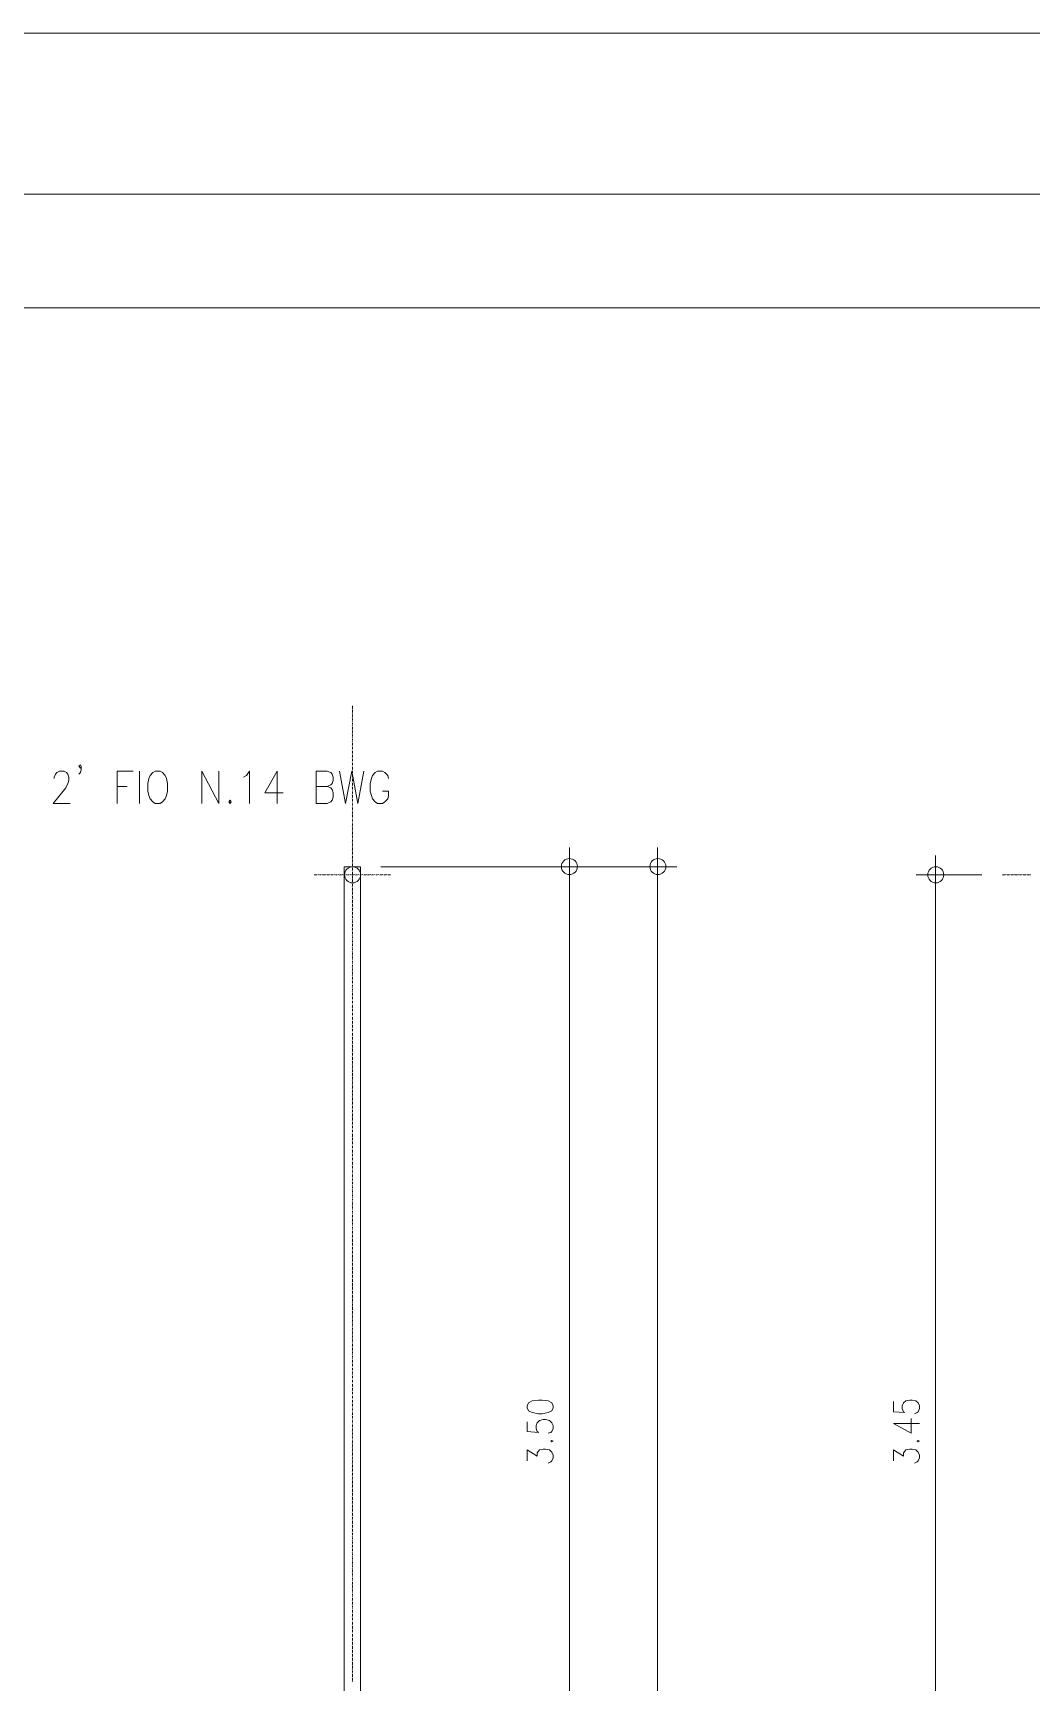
# Model space of a CAD drawing. Header units: millimetres. Extents: x 2928 to 3112, y 1220 to 1280.
# Drawn here: x 3063.22 to 3069.41, y 1270 to 1280.23 of the extents above; entities that cross this region are included whole.
import ezdxf
from ezdxf.xclip import XClip

# ---------------------------------------------------------------- set-up
doc = ezdxf.new("R2010")
doc.units = ezdxf.units.MM

# ---------------------------------------------------------------- blocks, each defined once
blk = doc.blocks.new('MF14B49E0')
at = {"color": 7, "linetype": 'Continuous', "lineweight": 9, "true_color": 0x000007}
blk.add_lwpolyline([(840.03, 593.45), (0, 593.45), (0, 0.23), (840.03, 0.23)], close=True, dxfattribs=at)

msp = doc.modelspace()

# ---------------------------------------------------------------- linework, layer by layer
at = {"color": 7, "linetype": 'Continuous', "lineweight": 9, "true_color": 0x000007}
msp.add_lwpolyline([(3111.04942, 1279.22812), (3030.52665, 1279.22812), (3030.52665, 1221.89096), (3111.04942, 1221.89096)], close=True, dxfattribs=at)
at = {"color": 7, "linetype": 'Continuous', "lineweight": 20, "true_color": 0x000007}
for points in [[(3050.32489, 1258.80136), (3049.20514, 1258.80136), (3049.20514, 1278.52352), (3074.72122, 1278.52352), (3074.72122, 1258.80136), (3060.82607, 1258.80136)], [(3063.52041, 1275.68032), (3063.51545, 1275.66874), (3063.50553, 1275.68032), (3063.51545, 1275.68859), (3063.52041, 1275.68032), (3063.52041, 1275.66047), (3063.51545, 1275.64227), (3063.50553, 1275.6307)], [(3063.35336, 1275.60423), (3063.35336, 1275.6125), (3063.36163, 1275.6307), (3063.36825, 1275.64227), (3063.38479, 1275.65054), (3063.41456, 1275.65054), (3063.42944, 1275.64227), (3063.43771, 1275.6307), (3063.44433, 1275.6125), (3063.44433, 1275.59265), (3063.43771, 1275.57446), (3063.42448, 1275.54634), (3063.34674, 1275.45041), (3063.4526, 1275.45041)], [(3063.7437, 1275.45041), (3063.7437, 1275.65054), (3063.84294, 1275.65054)], [(3063.88098, 1275.65054), (3063.88098, 1275.45041), (3063.88098, 1275.45041)], [(3064.26802, 1275.45041), (3064.26802, 1275.65054), (3064.37387, 1275.45041), (3064.37387, 1275.65054)], [(3064.52604, 1275.6125), (3064.54423, 1275.62243), (3064.56408, 1275.65054), (3064.56408, 1275.45041)], [(3064.73444, 1275.45041), (3064.73444, 1275.65054), (3064.65836, 1275.51657), (3064.77248, 1275.51657)], [(3065.04539, 1275.55461), (3065.06855, 1275.54634), (3065.07682, 1275.53642), (3065.08343, 1275.51657), (3065.08343, 1275.48845), (3065.07682, 1275.47026), (3065.06855, 1275.46034), (3065.04539, 1275.45041), (3064.97758, 1275.45041), (3064.97758, 1275.65054), (3065.04539, 1275.65054), (3065.06855, 1275.64227), (3065.07682, 1275.6307), (3065.08343, 1275.6125), (3065.08343, 1275.59265), (3065.07682, 1275.57446), (3065.06855, 1275.56619), (3065.04539, 1275.55461), (3064.97758, 1275.55461)], [(3065.12147, 1275.65054), (3065.15952, 1275.45041), (3065.19756, 1275.65054), (3065.2356, 1275.45041), (3065.27364, 1275.65054)], [(3065.42581, 1275.60423), (3065.42085, 1275.62243), (3065.40265, 1275.64227), (3065.38777, 1275.65054), (3065.35799, 1275.65054), (3065.34311, 1275.64227), (3065.32657, 1275.62243), (3065.31995, 1275.60423), (3065.31168, 1275.57446), (3065.31168, 1275.5265), (3065.31995, 1275.49838), (3065.32657, 1275.47853), (3065.34311, 1275.46034), (3065.35799, 1275.45041), (3065.38777, 1275.45041), (3065.40265, 1275.46034), (3065.42085, 1275.47853), (3065.42581, 1275.49838), (3065.42581, 1275.5265), (3065.38777, 1275.5265)], [(3063.7437, 1275.55461), (3063.8049, 1275.55461), (3063.8049, 1275.55461)], [(3066.54721, 1274.93602), (3066.54721, 1275.1775), (3066.54721, 1275.1775)], [(3067.09468, 1274.93602), (3067.09468, 1275.1775), (3067.09468, 1275.1775)], [(3066.42647, 1275.05676), (3066.6663, 1275.05676), (3066.6663, 1275.05676)], [(3066.97394, 1275.05676), (3067.21377, 1275.05676), (3067.21377, 1275.05676)], [(3068.81814, 1274.88806), (3068.81814, 1275.12788), (3068.81814, 1275.12788)], [(3068.6974, 1275.00714), (3068.93888, 1275.00714), (3068.93888, 1275.00714)], [(3068.55846, 1271.74052), (3068.55846, 1271.67766), (3068.62793, 1271.6727), (3068.61966, 1271.67766), (3068.61139, 1271.69751), (3068.61139, 1271.71405), (3068.61966, 1271.7339), (3068.63455, 1271.74548), (3068.6577, 1271.75044), (3068.67259, 1271.75044), (3068.69574, 1271.74548), (3068.71063, 1271.7339), (3068.7189, 1271.71405), (3068.7189, 1271.69751), (3068.71063, 1271.67766), (3068.70401, 1271.6727), (3068.68747, 1271.66609)], [(3066.28588, 1271.61647), (3066.28588, 1271.55527), (3066.35535, 1271.54865), (3066.34708, 1271.55527), (3066.34046, 1271.57512), (3066.34046, 1271.59331), (3066.34708, 1271.60985), (3066.36197, 1271.62308), (3066.38512, 1271.6297), (3066.40001, 1271.6297), (3066.42316, 1271.62308), (3066.43805, 1271.60985), (3066.44632, 1271.59331), (3066.44632, 1271.57512), (3066.43805, 1271.55527), (3066.43143, 1271.54865), (3066.41655, 1271.54535)], [(3068.7189, 1271.60489), (3068.55846, 1271.60489), (3068.66597, 1271.54535), (3068.66597, 1271.63631)], [(3066.28588, 1271.37333), (3066.28588, 1271.44114), (3066.34708, 1271.4031), (3066.34708, 1271.42295), (3066.35535, 1271.43453), (3066.36197, 1271.44114), (3066.38512, 1271.44611), (3066.40001, 1271.44611), (3066.42316, 1271.44114), (3066.43805, 1271.42791), (3066.44632, 1271.40972), (3066.44632, 1271.39318), (3066.43805, 1271.37333), (3066.43143, 1271.36671), (3066.41655, 1271.3601)], [(3068.55846, 1271.37333), (3068.55846, 1271.44114), (3068.61966, 1271.4031), (3068.61966, 1271.42295), (3068.62793, 1271.43453), (3068.63455, 1271.44114), (3068.6577, 1271.44611), (3068.67259, 1271.44611), (3068.69574, 1271.44114), (3068.71063, 1271.42791), (3068.7189, 1271.40972), (3068.7189, 1271.39318), (3068.71063, 1271.37333), (3068.70401, 1271.36671), (3068.68747, 1271.3601)]]:
    msp.add_lwpolyline(points, dxfattribs=at)
at = {"color": 252, "linetype": 'Continuous', "lineweight": 13, "true_color": 0x989898}
for points in [[(3065.20252, 1276.03262), (3065.20087, 1276.03592), (3065.20087, 1276.03592)], [(3065.20252, 1276.00781), (3065.20087, 1276.00946), (3065.20087, 1276.00946)], [(3065.20252, 1275.983), (3065.20087, 1275.98465), (3065.20087, 1275.98465)], [(3065.20252, 1276.03923), (3065.20252, 1276.05577), (3065.20252, 1276.05577)], [(3065.20252, 1276.01442), (3065.20252, 1276.02765), (3065.20252, 1276.02765)], [(3065.20252, 1275.98961), (3065.20252, 1276.00119), (3065.20252, 1276.00119)], [(3065.20252, 1275.96315), (3065.20252, 1275.97638), (3065.20252, 1275.97638)], [(3065.20252, 1275.95653), (3065.20087, 1275.95819), (3065.20087, 1275.95819)], [(3065.20252, 1275.93172), (3065.20087, 1275.93338), (3065.20087, 1275.93338)], [(3065.20252, 1275.90857), (3065.20087, 1275.91022), (3065.20087, 1275.91022)], [(3065.20252, 1275.88376), (3065.20087, 1275.88541), (3065.20087, 1275.88541)], [(3065.20252, 1275.93834), (3065.20252, 1275.94992), (3065.20252, 1275.94992)], [(3065.20252, 1275.91187), (3065.20252, 1275.92511), (3065.20252, 1275.92511)], [(3065.20252, 1275.88872), (3065.20252, 1275.90195), (3065.20252, 1275.90195)], [(3065.20252, 1275.86391), (3065.20252, 1275.87714), (3065.20252, 1275.87714)], [(3065.20252, 1275.85729), (3065.20087, 1275.85895), (3065.20087, 1275.85895)], [(3065.20252, 1275.83248), (3065.20087, 1275.83414), (3065.20087, 1275.83414)], [(3065.20252, 1275.80602), (3065.20087, 1275.80933), (3065.20087, 1275.80933)], [(3065.20252, 1275.78121), (3065.20087, 1275.78286), (3065.20087, 1275.78286)], [(3065.20252, 1275.8391), (3065.20252, 1275.85068), (3065.20252, 1275.85068)], [(3065.20252, 1275.81264), (3065.20252, 1275.82587), (3065.20252, 1275.82587)], [(3065.20252, 1275.78783), (3065.20252, 1275.80106), (3065.20252, 1275.80106)], [(3065.20252, 1275.76467), (3065.20252, 1275.77459), (3065.20252, 1275.77459)], [(3065.20252, 1275.75805), (3065.20087, 1275.75971), (3065.20087, 1275.75971)], [(3065.20252, 1275.73324), (3065.20087, 1275.7349), (3065.20087, 1275.7349)], [(3065.20252, 1275.70678), (3065.20087, 1275.70843), (3065.20087, 1275.70843)], [(3065.20252, 1275.68197), (3065.20087, 1275.68362), (3065.20087, 1275.68362)], [(3065.20252, 1275.73821), (3065.20252, 1275.75144), (3065.20252, 1275.75144)], [(3065.20252, 1275.7134), (3065.20252, 1275.72663), (3065.20252, 1275.72663)], [(3065.20252, 1275.68859), (3065.20252, 1275.70016), (3065.20252, 1275.70016)], [(3065.20252, 1275.66212), (3065.20252, 1275.67535), (3065.20252, 1275.67535)], [(3065.20252, 1275.65716), (3065.20087, 1275.65881), (3065.20087, 1275.65881)], [(3065.20252, 1275.63235), (3065.20087, 1275.63566), (3065.20087, 1275.63566)], [(3065.20252, 1275.60754), (3065.20087, 1275.60919), (3065.20087, 1275.60919)], [(3065.20252, 1275.58273), (3065.20087, 1275.58438), (3065.20087, 1275.58438)], [(3065.20252, 1275.63897), (3065.20252, 1275.65054), (3065.20252, 1275.65054)], [(3065.20252, 1275.61416), (3065.20252, 1275.62739), (3065.20252, 1275.62739)], [(3065.20252, 1275.58935), (3065.20252, 1275.60092), (3065.20252, 1275.60092)], [(3065.20252, 1275.56288), (3065.20252, 1275.57611), (3065.20252, 1275.57611)], [(3065.20252, 1275.55627), (3065.20087, 1275.55958), (3065.20087, 1275.55958)], [(3065.20252, 1275.53146), (3065.20087, 1275.53311), (3065.20087, 1275.53311)], [(3065.20252, 1275.5083), (3065.20087, 1275.50996), (3065.20087, 1275.50996)], [(3065.20252, 1275.48349), (3065.20087, 1275.48515), (3065.20087, 1275.48515)], [(3065.20252, 1275.53807), (3065.20252, 1275.55131), (3065.20252, 1275.55131)], [(3065.20252, 1275.51326), (3065.20252, 1275.52484), (3065.20252, 1275.52484)], [(3065.20252, 1275.48845), (3065.20252, 1275.50169), (3065.20252, 1275.50169)], [(3065.20252, 1275.46364), (3065.20252, 1275.47688), (3065.20252, 1275.47688)], [(3065.20252, 1275.45703), (3065.20087, 1275.45868), (3065.20087, 1275.45868)], [(3065.20252, 1275.43222), (3065.20087, 1275.43387), (3065.20087, 1275.43387)], [(3065.20252, 1275.40741), (3065.20087, 1275.40906), (3065.20087, 1275.40906)], [(3065.20252, 1275.38094), (3065.20087, 1275.3826), (3065.20087, 1275.3826)], [(3065.20252, 1275.35779), (3065.20087, 1275.35944), (3065.20087, 1275.35944)], [(3065.20252, 1275.43883), (3065.20252, 1275.45041), (3065.20252, 1275.45041)], [(3065.20252, 1275.41237), (3065.20252, 1275.4256), (3065.20252, 1275.4256)], [(3065.20252, 1275.38756), (3065.20252, 1275.40079), (3065.20252, 1275.40079)], [(3065.20252, 1275.3644), (3065.20252, 1275.37764), (3065.20252, 1275.37764)], [(3065.20252, 1275.33298), (3065.20087, 1275.33463), (3065.20087, 1275.33463)], [(3065.20252, 1275.30651), (3065.20087, 1275.30817), (3065.20087, 1275.30817)], [(3065.20252, 1275.2817), (3065.20087, 1275.28336), (3065.20087, 1275.28336)], [(3065.20252, 1275.2569), (3065.20087, 1275.25855), (3065.20087, 1275.25855)], [(3065.20252, 1275.33959), (3065.20252, 1275.35117), (3065.20252, 1275.35117)], [(3065.20252, 1275.31313), (3065.20252, 1275.32636), (3065.20252, 1275.32636)], [(3065.20252, 1275.28832), (3065.20252, 1275.30155), (3065.20252, 1275.30155)], [(3065.20252, 1275.26186), (3065.20252, 1275.27509), (3065.20252, 1275.27509)], [(3065.20252, 1275.23374), (3065.20087, 1275.23539), (3065.20087, 1275.23539)], [(3065.20252, 1275.20728), (3065.20087, 1275.20893), (3065.20087, 1275.20893)], [(3065.20252, 1275.18247), (3065.20087, 1275.18412), (3065.20087, 1275.18412)], [(3065.20252, 1275.156), (3065.20087, 1275.15931), (3065.20087, 1275.15931)], [(3065.20252, 1275.2387), (3065.20252, 1275.25028), (3065.20252, 1275.25028)], [(3065.20252, 1275.21389), (3065.20252, 1275.22712), (3065.20252, 1275.22712)], [(3065.20252, 1275.18908), (3065.20252, 1275.20066), (3065.20252, 1275.20066)], [(3065.20252, 1275.16262), (3065.20252, 1275.17585), (3065.20252, 1275.17585)], [(3065.20252, 1275.13119), (3065.20087, 1275.13285), (3065.20087, 1275.13285)], [(3065.20252, 1275.10804), (3065.20087, 1275.10969), (3065.20087, 1275.10969)], [(3065.20252, 1275.08323), (3065.20087, 1275.08488), (3065.20087, 1275.08488)], [(3065.20252, 1275.05676), (3065.20087, 1275.05842), (3065.20087, 1275.05842)], [(3065.20252, 1275.13781), (3065.20252, 1275.15104), (3065.20252, 1275.15104)], [(3065.20252, 1275.113), (3065.20252, 1275.12458), (3065.20252, 1275.12458)], [(3065.20252, 1275.08984), (3065.20252, 1275.10142), (3065.20252, 1275.10142)], [(3065.20252, 1275.06338), (3065.20252, 1275.07661), (3065.20252, 1275.07661)], [(3064.96435, 1275.00714), (3064.98419, 1275.00714), (3064.98419, 1275.00714)], [(3064.99081, 1275.00714), (3064.98915, 1275.0088), (3064.98915, 1275.0088)], [(3064.99742, 1275.00714), (3065.009, 1275.00714), (3065.009, 1275.00714)], [(3065.01562, 1275.00714), (3065.01396, 1275.0088), (3065.01396, 1275.0088)], [(3065.02058, 1275.00714), (3065.03216, 1275.00714), (3065.03216, 1275.00714)], [(3065.03877, 1275.00714), (3065.03712, 1275.0088), (3065.03712, 1275.0088)], [(3065.04539, 1275.00714), (3065.05862, 1275.00714), (3065.05862, 1275.00714)], [(3065.06524, 1275.00714), (3065.06193, 1275.0088), (3065.06193, 1275.0088)], [(3065.0702, 1275.00714), (3065.08343, 1275.00714), (3065.08343, 1275.00714)], [(3065.09005, 1275.00714), (3065.08839, 1275.0088), (3065.08839, 1275.0088)], [(3065.09666, 1275.00714), (3065.10824, 1275.00714), (3065.10824, 1275.00714)], [(3065.11486, 1275.00714), (3065.1132, 1275.0088), (3065.1132, 1275.0088)], [(3065.12147, 1275.00714), (3065.13471, 1275.00714), (3065.13471, 1275.00714)], [(3065.14132, 1275.00714), (3065.13801, 1275.0088), (3065.13801, 1275.0088)], [(3065.14628, 1275.00714), (3065.15786, 1275.00714), (3065.15786, 1275.00714)], [(3065.16448, 1275.00714), (3065.16282, 1275.0088), (3065.16282, 1275.0088)], [(3065.17109, 1275.00714), (3065.18267, 1275.00714), (3065.18267, 1275.00714)], [(3065.18929, 1275.00714), (3065.18763, 1275.0088), (3065.18763, 1275.0088)], [(3065.1959, 1275.00714), (3065.20914, 1275.00714), (3065.20914, 1275.00714)], [(3065.20252, 1275.03195), (3065.20087, 1275.03361), (3065.20087, 1275.03361)], [(3065.20252, 1275.00714), (3065.20087, 1275.0088), (3065.20087, 1275.0088)], [(3065.20252, 1274.98068), (3065.20087, 1274.98233), (3065.20087, 1274.98233)], [(3065.20252, 1274.95752), (3065.20087, 1274.95918), (3065.20087, 1274.95918)], [(3065.20252, 1275.03857), (3065.20252, 1275.05015), (3065.20252, 1275.05015)], [(3065.20252, 1275.0121), (3065.20252, 1275.02534), (3065.20252, 1275.02534)], [(3065.20252, 1274.9873), (3065.20252, 1275.00053), (3065.20252, 1275.00053)], [(3065.20252, 1274.96414), (3065.20252, 1274.97737), (3065.20252, 1274.97737)], [(3065.20252, 1274.93933), (3065.20252, 1274.95091), (3065.20252, 1274.95091)], [(3065.2141, 1275.00714), (3065.21244, 1275.0088), (3065.21244, 1275.0088)], [(3065.22071, 1275.00714), (3065.23395, 1275.00714), (3065.23395, 1275.00714)], [(3065.24056, 1275.00714), (3065.23891, 1275.0088), (3065.23891, 1275.0088)], [(3065.24718, 1275.00714), (3065.25875, 1275.00714), (3065.25875, 1275.00714)], [(3065.26537, 1275.00714), (3065.26372, 1275.0088), (3065.26372, 1275.0088)], [(3065.27199, 1275.00714), (3065.28522, 1275.00714), (3065.28522, 1275.00714)], [(3065.28853, 1275.00714), (3065.28687, 1275.0088), (3065.28687, 1275.0088)], [(3065.29514, 1275.00714), (3065.30837, 1275.00714), (3065.30837, 1275.00714)], [(3065.31499, 1275.00714), (3065.31168, 1275.0088), (3065.31168, 1275.0088)], [(3065.31995, 1275.00714), (3065.33318, 1275.00714), (3065.33318, 1275.00714)], [(3065.3398, 1275.00714), (3065.33815, 1275.0088), (3065.33815, 1275.0088)], [(3065.34642, 1275.00714), (3065.35799, 1275.00714), (3065.35799, 1275.00714)], [(3065.36461, 1275.00714), (3065.36296, 1275.0088), (3065.36296, 1275.0088)], [(3065.37123, 1275.00714), (3065.38446, 1275.00714), (3065.38446, 1275.00714)], [(3065.39107, 1275.00714), (3065.38942, 1275.0088), (3065.38942, 1275.0088)], [(3065.39604, 1275.00714), (3065.40927, 1275.00714), (3065.40927, 1275.00714)], [(3065.41588, 1275.00714), (3065.41423, 1275.0088), (3065.41423, 1275.0088)], [(3065.42085, 1275.00714), (3065.43904, 1275.00714), (3065.43904, 1275.00714)], [(3069.23329, 1275.00714), (3069.24983, 1275.00714), (3069.24983, 1275.00714)], [(3069.25644, 1275.00714), (3069.25479, 1275.0088), (3069.25479, 1275.0088)], [(3069.26306, 1275.00714), (3069.27464, 1275.00714), (3069.27464, 1275.00714)], [(3069.28125, 1275.00714), (3069.2796, 1275.0088), (3069.2796, 1275.0088)], [(3069.28787, 1275.00714), (3069.3011, 1275.00714), (3069.3011, 1275.00714)], [(3069.30772, 1275.00714), (3069.30606, 1275.0088), (3069.30606, 1275.0088)], [(3069.31268, 1275.00714), (3069.32591, 1275.00714), (3069.32591, 1275.00714)], [(3069.33253, 1275.00714), (3069.33087, 1275.0088), (3069.33087, 1275.0088)], [(3069.33914, 1275.00714), (3069.34907, 1275.00714), (3069.34907, 1275.00714)], [(3069.35568, 1275.00714), (3069.35403, 1275.0088), (3069.35403, 1275.0088)], [(3069.3623, 1275.00714), (3069.37553, 1275.00714), (3069.37553, 1275.00714)], [(3069.38049, 1275.00714), (3069.37884, 1275.0088), (3069.37884, 1275.0088)], [(3069.38711, 1275.00714), (3069.40034, 1275.00714), (3069.40034, 1275.00714)], [(3069.40696, 1275.00714), (3069.4053, 1275.0088), (3069.4053, 1275.0088)], [(3065.20252, 1274.93271), (3065.20087, 1274.93437), (3065.20087, 1274.93437)], [(3065.20252, 1274.90625), (3065.20087, 1274.90956), (3065.20087, 1274.90956)], [(3065.20252, 1274.88144), (3065.20087, 1274.88309), (3065.20087, 1274.88309)], [(3065.20252, 1274.85663), (3065.20087, 1274.85828), (3065.20087, 1274.85828)], [(3065.20252, 1274.91287), (3065.20252, 1274.9261), (3065.20252, 1274.9261)], [(3065.20252, 1274.88806), (3065.20252, 1274.90129), (3065.20252, 1274.90129)], [(3065.20252, 1274.86325), (3065.20252, 1274.87482), (3065.20252, 1274.87482)], [(3065.20252, 1274.83844), (3065.20252, 1274.85001), (3065.20252, 1274.85001)], [(3065.20252, 1274.83347), (3065.20087, 1274.83513), (3065.20087, 1274.83513)], [(3065.20252, 1274.80701), (3065.20087, 1274.80866), (3065.20087, 1274.80866)], [(3065.20252, 1274.7822), (3065.20087, 1274.78385), (3065.20087, 1274.78385)], [(3065.20252, 1274.75739), (3065.20087, 1274.75904), (3065.20087, 1274.75904)], [(3065.20252, 1274.81363), (3065.20252, 1274.82686), (3065.20252, 1274.82686)], [(3065.20252, 1274.78882), (3065.20252, 1274.80039), (3065.20252, 1274.80039)], [(3065.20252, 1274.76235), (3065.20252, 1274.77558), (3065.20252, 1274.77558)], [(3065.20252, 1274.73754), (3065.20252, 1274.75077), (3065.20252, 1274.75077)], [(3065.20252, 1274.73093), (3065.20087, 1274.73258), (3065.20087, 1274.73258)], [(3065.20252, 1274.70777), (3065.20087, 1274.70942), (3065.20087, 1274.70942)], [(3065.20252, 1274.68296), (3065.20087, 1274.68462), (3065.20087, 1274.68462)], [(3065.20252, 1274.6565), (3065.20087, 1274.65981), (3065.20087, 1274.65981)], [(3065.20252, 1274.71439), (3065.20252, 1274.72431), (3065.20252, 1274.72431)], [(3065.20252, 1274.68958), (3065.20252, 1274.70116), (3065.20252, 1274.70116)], [(3065.20252, 1274.66311), (3065.20252, 1274.67635), (3065.20252, 1274.67635)], [(3065.20252, 1274.6383), (3065.20252, 1274.65154), (3065.20252, 1274.65154)], [(3065.20252, 1274.63169), (3065.20087, 1274.63334), (3065.20087, 1274.63334)], [(3065.20252, 1274.60688), (3065.20087, 1274.60853), (3065.20087, 1274.60853)], [(3065.20252, 1274.58041), (3065.20087, 1274.58207), (3065.20087, 1274.58207)], [(3065.20252, 1274.55726), (3065.20087, 1274.55891), (3065.20087, 1274.55891)], [(3065.20252, 1274.61349), (3065.20252, 1274.62507), (3065.20252, 1274.62507)], [(3065.20252, 1274.58703), (3065.20252, 1274.60026), (3065.20252, 1274.60026)], [(3065.20252, 1274.56387), (3065.20252, 1274.57711), (3065.20252, 1274.57711)], [(3065.20252, 1274.53906), (3065.20252, 1274.55064), (3065.20252, 1274.55064)], [(3065.20252, 1274.53245), (3065.20087, 1274.5341), (3065.20087, 1274.5341)], [(3065.20252, 1274.50764), (3065.20087, 1274.50929), (3065.20087, 1274.50929)], [(3065.20252, 1274.48117), (3065.20087, 1274.48283), (3065.20087, 1274.48283)], [(3065.20252, 1274.45636), (3065.20087, 1274.45802), (3065.20087, 1274.45802)], [(3065.20252, 1274.5126), (3065.20252, 1274.52583), (3065.20252, 1274.52583)], [(3065.20252, 1274.48779), (3065.20252, 1274.50102), (3065.20252, 1274.50102)], [(3065.20252, 1274.46298), (3065.20252, 1274.47456), (3065.20252, 1274.47456)], [(3065.20252, 1274.43982), (3065.20252, 1274.44975), (3065.20252, 1274.44975)], [(3065.20252, 1274.43321), (3065.20087, 1274.43486), (3065.20087, 1274.43486)], [(3065.20252, 1274.40675), (3065.20087, 1274.4084), (3065.20087, 1274.4084)], [(3065.20252, 1274.38194), (3065.20087, 1274.38359), (3065.20087, 1274.38359)], [(3065.20252, 1274.35713), (3065.20087, 1274.35878), (3065.20087, 1274.35878)], [(3065.20252, 1274.41336), (3065.20252, 1274.42659), (3065.20252, 1274.42659)], [(3065.20252, 1274.38855), (3065.20252, 1274.40178), (3065.20252, 1274.40178)], [(3065.20252, 1274.36209), (3065.20252, 1274.37532), (3065.20252, 1274.37532)], [(3065.20252, 1274.33728), (3065.20252, 1274.35051), (3065.20252, 1274.35051)], [(3065.20252, 1274.33066), (3065.20087, 1274.33232), (3065.20087, 1274.33232)], [(3065.20252, 1274.30751), (3065.20087, 1274.30916), (3065.20087, 1274.30916)], [(3065.20252, 1274.2827), (3065.20087, 1274.28435), (3065.20087, 1274.28435)], [(3065.20252, 1274.25623), (3065.20087, 1274.25954), (3065.20087, 1274.25954)], [(3065.20252, 1274.31412), (3065.20252, 1274.32405), (3065.20252, 1274.32405)], [(3065.20252, 1274.28931), (3065.20252, 1274.30089), (3065.20252, 1274.30089)], [(3065.20252, 1274.26285), (3065.20252, 1274.27608), (3065.20252, 1274.27608)], [(3065.20252, 1274.23804), (3065.20252, 1274.25127), (3065.20252, 1274.25127)], [(3065.20252, 1274.23142), (3065.20087, 1274.23308), (3065.20087, 1274.23308)], [(3065.20252, 1274.20661), (3065.20087, 1274.20827), (3065.20087, 1274.20827)], [(3065.20252, 1274.18346), (3065.20087, 1274.18511), (3065.20087, 1274.18511)], [(3065.20252, 1274.15699), (3065.20087, 1274.15865), (3065.20087, 1274.15865)], [(3065.20252, 1274.13218), (3065.20087, 1274.13384), (3065.20087, 1274.13384)], [(3065.20252, 1274.21323), (3065.20252, 1274.22481), (3065.20252, 1274.22481)], [(3065.20252, 1274.18676), (3065.20252, 1274.2), (3065.20252, 1274.2)], [(3065.20252, 1274.16361), (3065.20252, 1274.17684), (3065.20252, 1274.17684)], [(3065.20252, 1274.1388), (3065.20252, 1274.15038), (3065.20252, 1274.15038)], [(3065.20252, 1274.10737), (3065.20087, 1274.10903), (3065.20087, 1274.10903)], [(3065.20252, 1274.08091), (3065.20087, 1274.08256), (3065.20087, 1274.08256)], [(3065.20252, 1274.0561), (3065.20087, 1274.05775), (3065.20087, 1274.05775)], [(3065.20252, 1274.03294), (3065.20087, 1274.0346), (3065.20087, 1274.0346)], [(3065.20252, 1274.11234), (3065.20252, 1274.12557), (3065.20252, 1274.12557)], [(3065.20252, 1274.08753), (3065.20252, 1274.10076), (3065.20252, 1274.10076)], [(3065.20252, 1274.06272), (3065.20252, 1274.07429), (3065.20252, 1274.07429)], [(3065.20252, 1274.03956), (3065.20252, 1274.05114), (3065.20252, 1274.05114)], [(3065.20252, 1274.00648), (3065.20087, 1274.00979), (3065.20087, 1274.00979)], [(3065.20252, 1273.98167), (3065.20087, 1273.98332), (3065.20087, 1273.98332)], [(3065.20252, 1273.95686), (3065.20087, 1273.95851), (3065.20087, 1273.95851)], [(3065.20252, 1273.9304), (3065.20087, 1273.93205), (3065.20087, 1273.93205)], [(3065.20252, 1274.0131), (3065.20252, 1274.02633), (3065.20252, 1274.02633)], [(3065.20252, 1273.98829), (3065.20252, 1274.00152), (3065.20252, 1274.00152)], [(3065.20252, 1273.96348), (3065.20252, 1273.97505), (3065.20252, 1273.97505)], [(3065.20252, 1273.93701), (3065.20252, 1273.95024), (3065.20252, 1273.95024)], [(3065.20252, 1273.90724), (3065.20087, 1273.90889), (3065.20087, 1273.90889)], [(3065.20252, 1273.88243), (3065.20087, 1273.88408), (3065.20087, 1273.88408)], [(3065.20252, 1273.85762), (3065.20087, 1273.85927), (3065.20087, 1273.85927)], [(3065.20252, 1273.83116), (3065.20087, 1273.83281), (3065.20087, 1273.83281)], [(3065.20252, 1273.91386), (3065.20252, 1273.92543), (3065.20252, 1273.92543)], [(3065.20252, 1273.88905), (3065.20252, 1273.90062), (3065.20252, 1273.90062)], [(3065.20252, 1273.86258), (3065.20252, 1273.87581), (3065.20252, 1273.87581)], [(3065.20252, 1273.83777), (3065.20252, 1273.85101), (3065.20252, 1273.85101)], [(3065.20252, 1273.80635), (3065.20087, 1273.808), (3065.20087, 1273.808)], [(3065.20252, 1273.78319), (3065.20087, 1273.78485), (3065.20087, 1273.78485)], [(3065.20252, 1273.75673), (3065.20087, 1273.76004), (3065.20087, 1273.76004)], [(3065.20252, 1273.73192), (3065.20087, 1273.73357), (3065.20087, 1273.73357)], [(3065.20252, 1273.81296), (3065.20252, 1273.82454), (3065.20252, 1273.82454)], [(3065.20252, 1273.7865), (3065.20252, 1273.79973), (3065.20252, 1273.79973)], [(3065.20252, 1273.76334), (3065.20252, 1273.77658), (3065.20252, 1273.77658)], [(3065.20252, 1273.73853), (3065.20252, 1273.75177), (3065.20252, 1273.75177)], [(3065.20252, 1273.71372), (3065.20252, 1273.7253), (3065.20252, 1273.7253)], [(3065.20252, 1273.70711), (3065.20087, 1273.70876), (3065.20087, 1273.70876)], [(3065.20252, 1273.68064), (3065.20087, 1273.6823), (3065.20087, 1273.6823)], [(3065.20252, 1273.65583), (3065.20087, 1273.65749), (3065.20087, 1273.65749)], [(3065.20252, 1273.63268), (3065.20087, 1273.63433), (3065.20087, 1273.63433)], [(3065.20252, 1273.68726), (3065.20252, 1273.70049), (3065.20252, 1273.70049)], [(3065.20252, 1273.66245), (3065.20252, 1273.67403), (3065.20252, 1273.67403)], [(3065.20252, 1273.63929), (3065.20252, 1273.65087), (3065.20252, 1273.65087)], [(3065.20252, 1273.61283), (3065.20252, 1273.62606), (3065.20252, 1273.62606)], [(3065.20252, 1273.60787), (3065.20087, 1273.60952), (3065.20087, 1273.60952)], [(3065.20252, 1273.5814), (3065.20087, 1273.58306), (3065.20087, 1273.58306)], [(3065.20252, 1273.5566), (3065.20087, 1273.55825), (3065.20087, 1273.55825)], [(3065.20252, 1273.53013), (3065.20087, 1273.53344), (3065.20087, 1273.53344)], [(3065.20252, 1273.58802), (3065.20252, 1273.60125), (3065.20252, 1273.60125)], [(3065.20252, 1273.56321), (3065.20252, 1273.57479), (3065.20252, 1273.57479)], [(3065.20252, 1273.53675), (3065.20252, 1273.54998), (3065.20252, 1273.54998)], [(3065.20252, 1273.51359), (3065.20252, 1273.52517), (3065.20252, 1273.52517)], [(3065.20252, 1273.50698), (3065.20087, 1273.50863), (3065.20087, 1273.50863)], [(3065.20252, 1273.48217), (3065.20087, 1273.48382), (3065.20087, 1273.48382)], [(3065.20252, 1273.45736), (3065.20087, 1273.45901), (3065.20087, 1273.45901)], [(3065.20252, 1273.43089), (3065.20087, 1273.43255), (3065.20087, 1273.43255)], [(3065.20252, 1273.48878), (3065.20252, 1273.50201), (3065.20252, 1273.50201)], [(3065.20252, 1273.46232), (3065.20252, 1273.47555), (3065.20252, 1273.47555)], [(3065.20252, 1273.43751), (3065.20252, 1273.45074), (3065.20252, 1273.45074)], [(3065.20252, 1273.4127), (3065.20252, 1273.42428), (3065.20252, 1273.42428)], [(3065.20252, 1273.40608), (3065.20087, 1273.40774), (3065.20087, 1273.40774)], [(3065.20252, 1273.38293), (3065.20087, 1273.38458), (3065.20087, 1273.38458)], [(3065.20252, 1273.35646), (3065.20087, 1273.35977), (3065.20087, 1273.35977)], [(3065.20252, 1273.33165), (3065.20087, 1273.33331), (3065.20087, 1273.33331)], [(3065.20252, 1273.38623), (3065.20252, 1273.39947), (3065.20252, 1273.39947)], [(3065.20252, 1273.36308), (3065.20252, 1273.37631), (3065.20252, 1273.37631)], [(3065.20252, 1273.33827), (3065.20252, 1273.3515), (3065.20252, 1273.3515)], [(3065.20252, 1273.31346), (3065.20252, 1273.32504), (3065.20252, 1273.32504)], [(3065.20252, 1273.30684), (3065.20087, 1273.3085), (3065.20087, 1273.3085)], [(3065.20252, 1273.28038), (3065.20087, 1273.28369), (3065.20087, 1273.28369)], [(3065.20252, 1273.25557), (3065.20087, 1273.25722), (3065.20087, 1273.25722)], [(3065.20252, 1273.23241), (3065.20087, 1273.23407), (3065.20087, 1273.23407)], [(3065.20252, 1273.287), (3065.20252, 1273.30023), (3065.20252, 1273.30023)], [(3065.20252, 1273.26219), (3065.20252, 1273.27542), (3065.20252, 1273.27542)], [(3065.20252, 1273.23903), (3065.20252, 1273.25061), (3065.20252, 1273.25061)], [(3065.20252, 1273.21257), (3065.20252, 1273.2258), (3065.20252, 1273.2258)], [(3065.20252, 1273.2076), (3065.20087, 1273.20926), (3065.20087, 1273.20926)], [(3065.20252, 1273.18114), (3065.20087, 1273.18279), (3065.20087, 1273.18279)], [(3065.20252, 1273.15633), (3065.20087, 1273.15798), (3065.20087, 1273.15798)], [(3065.20252, 1273.13152), (3065.20087, 1273.13317), (3065.20087, 1273.13317)], [(3065.20252, 1273.10671), (3065.20087, 1273.11002), (3065.20087, 1273.11002)], [(3065.20252, 1273.18776), (3065.20252, 1273.20099), (3065.20252, 1273.20099)], [(3065.20252, 1273.16295), (3065.20252, 1273.17452), (3065.20252, 1273.17452)], [(3065.20252, 1273.13648), (3065.20252, 1273.14971), (3065.20252, 1273.14971)], [(3065.20252, 1273.11333), (3065.20252, 1273.1249), (3065.20252, 1273.1249)], [(3065.20252, 1273.0819), (3065.20087, 1273.08355), (3065.20087, 1273.08355)], [(3065.20252, 1273.05709), (3065.20087, 1273.05874), (3065.20087, 1273.05874)], [(3065.20252, 1273.03063), (3065.20087, 1273.03228), (3065.20087, 1273.03228)], [(3065.20252, 1273.00582), (3065.20087, 1273.00747), (3065.20087, 1273.00747)], [(3065.20252, 1273.08852), (3065.20252, 1273.10175), (3065.20252, 1273.10175)], [(3065.20252, 1273.06371), (3065.20252, 1273.07528), (3065.20252, 1273.07528)], [(3065.20252, 1273.03724), (3065.20252, 1273.05047), (3065.20252, 1273.05047)], [(3065.20252, 1273.01243), (3065.20252, 1273.02566), (3065.20252, 1273.02566)], [(3065.20252, 1272.98266), (3065.20087, 1272.98432), (3065.20087, 1272.98432)], [(3065.20252, 1272.95785), (3065.20087, 1272.95951), (3065.20087, 1272.95951)], [(3065.20252, 1272.93139), (3065.20087, 1272.93304), (3065.20087, 1272.93304)], [(3065.20252, 1272.90658), (3065.20087, 1272.90823), (3065.20087, 1272.90823)], [(3065.20252, 1272.98928), (3065.20252, 1272.9992), (3065.20252, 1272.9992)], [(3065.20252, 1272.96281), (3065.20252, 1272.97605), (3065.20252, 1272.97605)], [(3065.20252, 1272.938), (3065.20252, 1272.95124), (3065.20252, 1272.95124)], [(3065.20252, 1272.91319), (3065.20252, 1272.92477), (3065.20252, 1272.92477)], [(3065.20252, 1272.88011), (3065.20087, 1272.88342), (3065.20087, 1272.88342)], [(3065.20252, 1272.85696), (3065.20087, 1272.86027), (3065.20087, 1272.86027)], [(3065.20252, 1272.83215), (3065.20087, 1272.8338), (3065.20087, 1272.8338)], [(3065.20252, 1272.80734), (3065.20087, 1272.80899), (3065.20087, 1272.80899)], [(3065.20252, 1272.88673), (3065.20252, 1272.89996), (3065.20252, 1272.89996)], [(3065.20252, 1272.86192), (3065.20252, 1272.87515), (3065.20252, 1272.87515)], [(3065.20252, 1272.83876), (3065.20252, 1272.852), (3065.20252, 1272.852)], [(3065.20252, 1272.81395), (3065.20252, 1272.82553), (3065.20252, 1272.82553)], [(3065.20252, 1272.78087), (3065.20087, 1272.78253), (3065.20087, 1272.78253)], [(3065.20252, 1272.75606), (3065.20087, 1272.75772), (3065.20087, 1272.75772)], [(3065.20252, 1272.73125), (3065.20087, 1272.73291), (3065.20087, 1272.73291)], [(3065.20252, 1272.7081), (3065.20087, 1272.70975), (3065.20087, 1272.70975)], [(3065.20252, 1272.78749), (3065.20252, 1272.80072), (3065.20252, 1272.80072)], [(3065.20252, 1272.76268), (3065.20252, 1272.77426), (3065.20252, 1272.77426)], [(3065.20252, 1272.73622), (3065.20252, 1272.74945), (3065.20252, 1272.74945)], [(3065.20252, 1272.71306), (3065.20252, 1272.72464), (3065.20252, 1272.72464)], [(3065.20252, 1272.68825), (3065.20252, 1272.70148), (3065.20252, 1272.70148)], [(3065.20252, 1272.68164), (3065.20087, 1272.68329), (3065.20087, 1272.68329)], [(3065.20252, 1272.65683), (3065.20087, 1272.65848), (3065.20087, 1272.65848)], [(3065.20252, 1272.63036), (3065.20087, 1272.63367), (3065.20087, 1272.63367)], [(3065.20252, 1272.60555), (3065.20087, 1272.60721), (3065.20087, 1272.60721)], [(3065.20252, 1272.66344), (3065.20252, 1272.67502), (3065.20252, 1272.67502)], [(3065.20252, 1272.63698), (3065.20252, 1272.65021), (3065.20252, 1272.65021)], [(3065.20252, 1272.61217), (3065.20252, 1272.6254), (3065.20252, 1272.6254)], [(3065.20252, 1272.58901), (3065.20252, 1272.59894), (3065.20252, 1272.59894)], [(3065.20252, 1272.5824), (3065.20087, 1272.58405), (3065.20087, 1272.58405)], [(3065.20252, 1272.55759), (3065.20087, 1272.55924), (3065.20087, 1272.55924)], [(3065.20252, 1272.53112), (3065.20087, 1272.53278), (3065.20087, 1272.53278)], [(3065.20252, 1272.50631), (3065.20087, 1272.50797), (3065.20087, 1272.50797)], [(3065.20252, 1272.56255), (3065.20252, 1272.57578), (3065.20252, 1272.57578)], [(3065.20252, 1272.53774), (3065.20252, 1272.55097), (3065.20252, 1272.55097)], [(3065.20252, 1272.51293), (3065.20252, 1272.52451), (3065.20252, 1272.52451)], [(3065.20252, 1272.48646), (3065.20252, 1272.4997), (3065.20252, 1272.4997)], [(3065.20252, 1272.4815), (3065.20087, 1272.48316), (3065.20087, 1272.48316)], [(3065.20252, 1272.45669), (3065.20087, 1272.46), (3065.20087, 1272.46)], [(3065.20252, 1272.43188), (3065.20087, 1272.43354), (3065.20087, 1272.43354)], [(3065.20252, 1272.40707), (3065.20087, 1272.40873), (3065.20087, 1272.40873)], [(3065.20252, 1272.46165), (3065.20252, 1272.47489), (3065.20252, 1272.47489)], [(3065.20252, 1272.4385), (3065.20252, 1272.45173), (3065.20252, 1272.45173)], [(3065.20252, 1272.41369), (3065.20252, 1272.42527), (3065.20252, 1272.42527)], [(3065.20252, 1272.38723), (3065.20252, 1272.40046), (3065.20252, 1272.40046)], [(3065.20252, 1272.38061), (3065.20087, 1272.38392), (3065.20087, 1272.38392)], [(3065.20252, 1272.3558), (3065.20087, 1272.35745), (3065.20087, 1272.35745)], [(3065.20252, 1272.33099), (3065.20087, 1272.33264), (3065.20087, 1272.33264)], [(3065.20252, 1272.30783), (3065.20087, 1272.30949), (3065.20087, 1272.30949)], [(3065.20252, 1272.36242), (3065.20252, 1272.37565), (3065.20252, 1272.37565)], [(3065.20252, 1272.33761), (3065.20252, 1272.34918), (3065.20252, 1272.34918)], [(3065.20252, 1272.3128), (3065.20252, 1272.32603), (3065.20252, 1272.32603)], [(3065.20252, 1272.28799), (3065.20252, 1272.30122), (3065.20252, 1272.30122)], [(3065.20252, 1272.28137), (3065.20087, 1272.28302), (3065.20087, 1272.28302)], [(3065.20252, 1272.25656), (3065.20087, 1272.25821), (3065.20087, 1272.25821)], [(3065.20252, 1272.23175), (3065.20087, 1272.2334), (3065.20087, 1272.2334)], [(3065.20252, 1272.20529), (3065.20087, 1272.20694), (3065.20087, 1272.20694)], [(3065.20252, 1272.26318), (3065.20252, 1272.27475), (3065.20252, 1272.27475)], [(3065.20252, 1272.23671), (3065.20252, 1272.24994), (3065.20252, 1272.24994)], [(3065.20252, 1272.2119), (3065.20252, 1272.22513), (3065.20252, 1272.22513)], [(3065.20252, 1272.18875), (3065.20252, 1272.19867), (3065.20252, 1272.19867)], [(3065.20252, 1272.18213), (3065.20087, 1272.18378), (3065.20087, 1272.18378)], [(3065.20252, 1272.15732), (3065.20087, 1272.15897), (3065.20087, 1272.15897)], [(3065.20252, 1272.13086), (3065.20087, 1272.13251), (3065.20087, 1272.13251)], [(3065.20252, 1272.10605), (3065.20087, 1272.1077), (3065.20087, 1272.1077)], [(3065.20252, 1272.16394), (3065.20252, 1272.17551), (3065.20252, 1272.17551)], [(3065.20252, 1272.13747), (3065.20252, 1272.15071), (3065.20252, 1272.15071)], [(3065.20252, 1272.11266), (3065.20252, 1272.1259), (3065.20252, 1272.1259)], [(3065.20252, 1272.0862), (3065.20252, 1272.09943), (3065.20252, 1272.09943)], [(3065.20252, 1272.08124), (3065.20087, 1272.08289), (3065.20087, 1272.08289)], [(3065.20252, 1272.05808), (3065.20087, 1272.05974), (3065.20087, 1272.05974)], [(3065.20252, 1272.03162), (3065.20087, 1272.03327), (3065.20087, 1272.03327)], [(3065.20252, 1272.00681), (3065.20087, 1272.00846), (3065.20087, 1272.00846)], [(3065.20252, 1272.06139), (3065.20252, 1272.07462), (3065.20252, 1272.07462)], [(3065.20252, 1272.03823), (3065.20252, 1272.05147), (3065.20252, 1272.05147)], [(3065.20252, 1272.01342), (3065.20252, 1272.025), (3065.20252, 1272.025)], [(3065.20252, 1271.98696), (3065.20252, 1272.00019), (3065.20252, 1272.00019)], [(3065.20252, 1271.98034), (3065.20087, 1271.98365), (3065.20087, 1271.98365)], [(3065.20252, 1271.95553), (3065.20087, 1271.95719), (3065.20087, 1271.95719)], [(3065.20252, 1271.93072), (3065.20087, 1271.93238), (3065.20087, 1271.93238)], [(3065.20252, 1271.90757), (3065.20087, 1271.90922), (3065.20087, 1271.90922)], [(3065.20252, 1271.8811), (3065.20087, 1271.88276), (3065.20087, 1271.88276)], [(3065.20252, 1271.96215), (3065.20252, 1271.97538), (3065.20252, 1271.97538)], [(3065.20252, 1271.93734), (3065.20252, 1271.94892), (3065.20252, 1271.94892)], [(3065.20252, 1271.91418), (3065.20252, 1271.92576), (3065.20252, 1271.92576)], [(3065.20252, 1271.88772), (3065.20252, 1271.90095), (3065.20252, 1271.90095)], [(3065.20252, 1271.8563), (3065.20087, 1271.85795), (3065.20087, 1271.85795)], [(3065.20252, 1271.83149), (3065.20087, 1271.83314), (3065.20087, 1271.83314)], [(3065.20252, 1271.80502), (3065.20087, 1271.80668), (3065.20087, 1271.80668)], [(3065.20252, 1271.78187), (3065.20087, 1271.78352), (3065.20087, 1271.78352)], [(3065.20252, 1271.86291), (3065.20252, 1271.87449), (3065.20252, 1271.87449)], [(3065.20252, 1271.83645), (3065.20252, 1271.84968), (3065.20252, 1271.84968)], [(3065.20252, 1271.81164), (3065.20252, 1271.82487), (3065.20252, 1271.82487)], [(3065.20252, 1271.78848), (3065.20252, 1271.79841), (3065.20252, 1271.79841)], [(3065.20252, 1271.75706), (3065.20087, 1271.75871), (3065.20087, 1271.75871)], [(3065.20252, 1271.73059), (3065.20087, 1271.7339), (3065.20087, 1271.7339)], [(3065.20252, 1271.70578), (3065.20087, 1271.70744), (3065.20087, 1271.70744)], [(3065.20252, 1271.68097), (3065.20087, 1271.68263), (3065.20087, 1271.68263)], [(3065.20252, 1271.76367), (3065.20252, 1271.77525), (3065.20252, 1271.77525)], [(3065.20252, 1271.73721), (3065.20252, 1271.75044), (3065.20252, 1271.75044)], [(3065.20252, 1271.7124), (3065.20252, 1271.72563), (3065.20252, 1271.72563)], [(3065.20252, 1271.68759), (3065.20252, 1271.69917), (3065.20252, 1271.69917)], [(3065.20252, 1271.65782), (3065.20087, 1271.65947), (3065.20087, 1271.65947)], [(3065.20252, 1271.63135), (3065.20087, 1271.63301), (3065.20087, 1271.63301)], [(3065.20252, 1271.60654), (3065.20087, 1271.6082), (3065.20087, 1271.6082)], [(3065.20252, 1271.58173), (3065.20087, 1271.58339), (3065.20087, 1271.58339)], [(3065.20252, 1271.66112), (3065.20252, 1271.67436), (3065.20252, 1271.67436)], [(3065.20252, 1271.63797), (3065.20252, 1271.6512), (3065.20252, 1271.6512)], [(3065.20252, 1271.61316), (3065.20252, 1271.62474), (3065.20252, 1271.62474)], [(3065.20252, 1271.58669), (3065.20252, 1271.59993), (3065.20252, 1271.59993)], [(3065.20252, 1271.55527), (3065.20087, 1271.55692), (3065.20087, 1271.55692)], [(3065.20252, 1271.53046), (3065.20087, 1271.53211), (3065.20087, 1271.53211)], [(3065.20252, 1271.5073), (3065.20087, 1271.50896), (3065.20087, 1271.50896)], [(3065.20252, 1271.48084), (3065.20087, 1271.48415), (3065.20087, 1271.48415)], [(3065.20252, 1271.56189), (3065.20252, 1271.57512), (3065.20252, 1271.57512)], [(3065.20252, 1271.53708), (3065.20252, 1271.54865), (3065.20252, 1271.54865)], [(3065.20252, 1271.51392), (3065.20252, 1271.5255), (3065.20252, 1271.5255)], [(3065.20252, 1271.48746), (3065.20252, 1271.50069), (3065.20252, 1271.50069)], [(3065.20252, 1271.46265), (3065.20252, 1271.47588), (3065.20252, 1271.47588)], [(3065.20252, 1271.45603), (3065.20087, 1271.45768), (3065.20087, 1271.45768)], [(3065.20252, 1271.43122), (3065.20087, 1271.43287), (3065.20087, 1271.43287)], [(3065.20252, 1271.40476), (3065.20087, 1271.40641), (3065.20087, 1271.40641)], [(3065.20252, 1271.3816), (3065.20087, 1271.38325), (3065.20087, 1271.38325)], [(3065.20252, 1271.43784), (3065.20252, 1271.44941), (3065.20252, 1271.44941)], [(3065.20252, 1271.41137), (3065.20252, 1271.4246), (3065.20252, 1271.4246)], [(3065.20252, 1271.38822), (3065.20252, 1271.39814), (3065.20252, 1271.39814)], [(3065.20252, 1271.36341), (3065.20252, 1271.37498), (3065.20252, 1271.37498)], [(3065.20252, 1271.35679), (3065.20087, 1271.35844), (3065.20087, 1271.35844)], [(3065.20252, 1271.33198), (3065.20087, 1271.33363), (3065.20087, 1271.33363)], [(3065.20252, 1271.30552), (3065.20087, 1271.30717), (3065.20087, 1271.30717)], [(3065.20252, 1271.28071), (3065.20087, 1271.28236), (3065.20087, 1271.28236)], [(3065.20252, 1271.33694), (3065.20252, 1271.35017), (3065.20252, 1271.35017)], [(3065.20252, 1271.31213), (3065.20252, 1271.32536), (3065.20252, 1271.32536)], [(3065.20252, 1271.28732), (3065.20252, 1271.2989), (3065.20252, 1271.2989)], [(3065.20252, 1271.26417), (3065.20252, 1271.27409), (3065.20252, 1271.27409)], [(3065.20252, 1271.25755), (3065.20087, 1271.25921), (3065.20087, 1271.25921)], [(3065.20252, 1271.23109), (3065.20087, 1271.23274), (3065.20087, 1271.23274)], [(3065.20252, 1271.20628), (3065.20087, 1271.20793), (3065.20087, 1271.20793)], [(3065.20252, 1271.18147), (3065.20087, 1271.18312), (3065.20087, 1271.18312)], [(3065.20252, 1271.2377), (3065.20252, 1271.25094), (3065.20252, 1271.25094)], [(3065.20252, 1271.21289), (3065.20252, 1271.22613), (3065.20252, 1271.22613)], [(3065.20252, 1271.18643), (3065.20252, 1271.19966), (3065.20252, 1271.19966)], [(3065.20252, 1271.16162), (3065.20252, 1271.17485), (3065.20252, 1271.17485)], [(3065.20252, 1271.155), (3065.20087, 1271.15666), (3065.20087, 1271.15666)], [(3065.20252, 1271.13185), (3065.20087, 1271.1335), (3065.20087, 1271.1335)], [(3065.20252, 1271.10704), (3065.20087, 1271.10869), (3065.20087, 1271.10869)], [(3065.20252, 1271.08057), (3065.20087, 1271.08388), (3065.20087, 1271.08388)], [(3065.20252, 1271.13681), (3065.20252, 1271.14839), (3065.20252, 1271.14839)], [(3065.20252, 1271.11365), (3065.20252, 1271.12523), (3065.20252, 1271.12523)], [(3065.20252, 1271.08719), (3065.20252, 1271.10042), (3065.20252, 1271.10042)], [(3065.20252, 1271.06238), (3065.20252, 1271.07561), (3065.20252, 1271.07561)], [(3065.20252, 1271.05576), (3065.20087, 1271.05742), (3065.20087, 1271.05742)], [(3065.20252, 1271.03095), (3065.20087, 1271.03261), (3065.20087, 1271.03261)], [(3065.20252, 1271.00449), (3065.20087, 1271.0078), (3065.20087, 1271.0078)], [(3065.20252, 1270.98134), (3065.20087, 1270.98299), (3065.20087, 1270.98299)], [(3065.20252, 1271.03757), (3065.20252, 1271.04915), (3065.20252, 1271.04915)], [(3065.20252, 1271.01111), (3065.20252, 1271.02434), (3065.20252, 1271.02434)], [(3065.20252, 1270.98795), (3065.20252, 1270.99953), (3065.20252, 1270.99953)], [(3065.20252, 1270.96314), (3065.20252, 1270.97472), (3065.20252, 1270.97472)], [(3065.20252, 1270.95653), (3065.20087, 1270.95818), (3065.20087, 1270.95818)], [(3065.20252, 1270.93172), (3065.20087, 1270.93337), (3065.20087, 1270.93337)], [(3065.20252, 1270.90525), (3065.20087, 1270.90691), (3065.20087, 1270.90691)], [(3065.20252, 1270.88044), (3065.20087, 1270.8821), (3065.20087, 1270.8821)], [(3065.20252, 1270.93668), (3065.20252, 1270.94991), (3065.20252, 1270.94991)], [(3065.20252, 1270.91187), (3065.20252, 1270.9251), (3065.20252, 1270.9251)], [(3065.20252, 1270.88706), (3065.20252, 1270.89864), (3065.20252, 1270.89864)], [(3065.20252, 1270.8639), (3065.20252, 1270.87383), (3065.20252, 1270.87383)], [(3065.20252, 1270.85729), (3065.20087, 1270.85894), (3065.20087, 1270.85894)], [(3065.20252, 1270.83082), (3065.20087, 1270.83413), (3065.20087, 1270.83413)], [(3065.20252, 1270.80601), (3065.20087, 1270.80767), (3065.20087, 1270.80767)], [(3065.20252, 1270.7812), (3065.20087, 1270.78286), (3065.20087, 1270.78286)], [(3065.20252, 1270.83744), (3065.20252, 1270.85067), (3065.20252, 1270.85067)], [(3065.20252, 1270.81263), (3065.20252, 1270.82586), (3065.20252, 1270.82586)], [(3065.20252, 1270.78782), (3065.20252, 1270.7994), (3065.20252, 1270.7994)], [(3065.20252, 1270.76135), (3065.20252, 1270.77459), (3065.20252, 1270.77459)], [(3065.20252, 1270.75474), (3065.20087, 1270.75639), (3065.20087, 1270.75639)], [(3065.20252, 1270.73158), (3065.20087, 1270.73324), (3065.20087, 1270.73324)], [(3065.20252, 1270.70677), (3065.20087, 1270.70843), (3065.20087, 1270.70843)], [(3065.20252, 1270.68196), (3065.20087, 1270.68362), (3065.20087, 1270.68362)], [(3065.20252, 1270.6555), (3065.20087, 1270.65715), (3065.20087, 1270.65715)], [(3065.20252, 1270.73654), (3065.20252, 1270.74978), (3065.20252, 1270.74978)], [(3065.20252, 1270.71339), (3065.20252, 1270.72497), (3065.20252, 1270.72497)], [(3065.20252, 1270.68693), (3065.20252, 1270.70016), (3065.20252, 1270.70016)], [(3065.20252, 1270.66212), (3065.20252, 1270.67535), (3065.20252, 1270.67535)], [(3065.20252, 1270.63069), (3065.20087, 1270.63234), (3065.20087, 1270.63234)], [(3065.20252, 1270.60423), (3065.20087, 1270.60753), (3065.20087, 1270.60753)], [(3065.20252, 1270.58107), (3065.20087, 1270.58438), (3065.20087, 1270.58438)], [(3065.20252, 1270.55626), (3065.20087, 1270.55791), (3065.20087, 1270.55791)], [(3065.20252, 1270.63731), (3065.20252, 1270.64888), (3065.20252, 1270.64888)], [(3065.20252, 1270.61084), (3065.20252, 1270.62407), (3065.20252, 1270.62407)], [(3065.20252, 1270.58769), (3065.20252, 1270.60092), (3065.20252, 1270.60092)], [(3065.20252, 1270.56288), (3065.20252, 1270.57611), (3065.20252, 1270.57611)], [(3065.20252, 1270.53145), (3065.20087, 1270.5331), (3065.20087, 1270.5331)], [(3065.20252, 1270.50499), (3065.20087, 1270.50664), (3065.20087, 1270.50664)], [(3065.20252, 1270.48018), (3065.20087, 1270.48183), (3065.20087, 1270.48183)], [(3065.20252, 1270.45702), (3065.20087, 1270.45867), (3065.20087, 1270.45867)], [(3065.20252, 1270.53807), (3065.20252, 1270.54964), (3065.20252, 1270.54964)], [(3065.20252, 1270.5116), (3065.20252, 1270.52483), (3065.20252, 1270.52483)], [(3065.20252, 1270.48679), (3065.20252, 1270.49837), (3065.20252, 1270.49837)], [(3065.20252, 1270.46364), (3065.20252, 1270.47356), (3065.20252, 1270.47356)], [(3065.20252, 1270.43221), (3065.20087, 1270.43387), (3065.20087, 1270.43387)], [(3065.20252, 1270.40575), (3065.20087, 1270.4074), (3065.20087, 1270.4074)], [(3065.20252, 1270.38094), (3065.20087, 1270.38259), (3065.20087, 1270.38259)], [(3065.20252, 1270.35447), (3065.20087, 1270.35778), (3065.20087, 1270.35778)], [(3065.20252, 1270.43717), (3065.20252, 1270.4504), (3065.20252, 1270.4504)], [(3065.20252, 1270.41236), (3065.20252, 1270.4256), (3065.20252, 1270.4256)], [(3065.20252, 1270.38755), (3065.20252, 1270.39913), (3065.20252, 1270.39913)], [(3065.20252, 1270.36109), (3065.20252, 1270.37432), (3065.20252, 1270.37432)], [(3065.20252, 1270.33628), (3065.20252, 1270.34951), (3065.20252, 1270.34951)], [(3065.20252, 1270.33132), (3065.20087, 1270.33297), (3065.20087, 1270.33297)], [(3065.20252, 1270.30651), (3065.20087, 1270.30816), (3065.20087, 1270.30816)], [(3065.20252, 1270.2817), (3065.20087, 1270.28335), (3065.20087, 1270.28335)], [(3065.20252, 1270.25523), (3065.20087, 1270.25689), (3065.20087, 1270.25689)], [(3065.20252, 1270.31312), (3065.20252, 1270.32636), (3065.20252, 1270.32636)], [(3065.20252, 1270.28666), (3065.20252, 1270.29989), (3065.20252, 1270.29989)], [(3065.20252, 1270.26185), (3065.20252, 1270.27508), (3065.20252, 1270.27508)], [(3065.20252, 1270.23704), (3065.20252, 1270.24862), (3065.20252, 1270.24862)], [(3065.20252, 1270.23042), (3065.20087, 1270.23208), (3065.20087, 1270.23208)], [(3065.20252, 1270.20561), (3065.20087, 1270.20727), (3065.20087, 1270.20727)], [(3065.20252, 1270.1808), (3065.20087, 1270.18411), (3065.20087, 1270.18411)], [(3065.20252, 1270.156), (3065.20087, 1270.15765), (3065.20087, 1270.15765)], [(3065.20252, 1270.21058), (3065.20252, 1270.22381), (3065.20252, 1270.22381)], [(3065.20252, 1270.18742), (3065.20252, 1270.20065), (3065.20252, 1270.20065)], [(3065.20252, 1270.16261), (3065.20252, 1270.17584), (3065.20252, 1270.17584)], [(3065.20252, 1270.1378), (3065.20252, 1270.14938), (3065.20252, 1270.14938)], [(3065.20252, 1270.13119), (3065.20087, 1270.13284), (3065.20087, 1270.13284)], [(3065.20252, 1270.10472), (3065.20087, 1270.10803), (3065.20087, 1270.10803)], [(3065.20252, 1270.07991), (3065.20087, 1270.08157), (3065.20087, 1270.08157)], [(3065.20252, 1270.05676), (3065.20087, 1270.05841), (3065.20087, 1270.05841)], [(3065.20252, 1270.11134), (3065.20252, 1270.12457), (3065.20252, 1270.12457)], [(3065.20252, 1270.08653), (3065.20252, 1270.09976), (3065.20252, 1270.09976)], [(3065.20252, 1270.06337), (3065.20252, 1270.0733), (3065.20252, 1270.0733)], [(3065.20252, 1270.03691), (3065.20252, 1270.05014), (3065.20252, 1270.05014)], [(3065.20252, 1270.03195), (3065.20087, 1270.0336), (3065.20087, 1270.0336)], [(3065.20252, 1270.00548), (3065.20087, 1270.00714), (3065.20087, 1270.00714)], [(3065.20252, 1270.0121), (3065.20252, 1270.02533), (3065.20252, 1270.02533)]]:
    msp.add_lwpolyline(points, dxfattribs=at)
at = {"color": 7, "linetype": 'Continuous', "lineweight": 20, "true_color": 0x000007}
for points in [[(3063.97857, 1275.65054), (3063.96368, 1275.64227), (3063.9488, 1275.62243), (3063.94053, 1275.60423), (3063.93391, 1275.57446), (3063.93391, 1275.5265), (3063.94053, 1275.49838), (3063.9488, 1275.47853), (3063.96368, 1275.46034), (3063.97857, 1275.45041), (3064.00999, 1275.45041), (3064.02488, 1275.46034), (3064.03977, 1275.47853), (3064.04804, 1275.49838), (3064.05465, 1275.5265), (3064.05465, 1275.57446), (3064.04804, 1275.60423), (3064.03977, 1275.62243), (3064.02488, 1275.64227), (3064.00999, 1275.65054)], [(3064.44334, 1275.47026), (3064.43507, 1275.46034), (3064.44334, 1275.45041), (3064.44995, 1275.46034)], [(3066.28588, 1271.70247), (3066.29415, 1271.68428), (3066.31731, 1271.6727), (3066.35535, 1271.66609), (3066.37851, 1271.66609), (3066.41655, 1271.6727), (3066.43805, 1271.68428), (3066.44632, 1271.70247), (3066.44632, 1271.71405), (3066.43805, 1271.7339), (3066.41655, 1271.74548), (3066.37851, 1271.75044), (3066.35535, 1271.75044), (3066.31731, 1271.74548), (3066.29415, 1271.7339), (3066.28588, 1271.71405)], [(3066.43143, 1271.49573), (3066.43805, 1271.49076), (3066.44632, 1271.49573), (3066.43805, 1271.50069)], [(3068.70401, 1271.49573), (3068.71063, 1271.49076), (3068.7189, 1271.49573), (3068.71063, 1271.50069)]]:
    msp.add_lwpolyline(points, close=True, dxfattribs=at)
at = {"color": 253, "linetype": 'Continuous', "lineweight": 5, "true_color": 0x9a9a9a}
for points in [[(3065.25214, 1268.05543), (3065.25214, 1275.05676), (3065.15125, 1275.05676), (3065.15125, 1268.15632)], [(3065.37784, 1275.05676), (3066.56706, 1275.05676), (3066.56706, 1275.05676)], [(3065.37784, 1275.05676), (3067.11453, 1275.05676), (3067.11453, 1275.05676)], [(3066.54721, 1268.15632), (3066.54721, 1274.95752), (3066.54721, 1274.95752)], [(3067.09468, 1274.95752), (3067.09468, 1263.35314), (3067.09468, 1263.35314)], [(3069.10593, 1275.00714), (3068.79829, 1275.00714), (3068.79829, 1275.00714)], [(3068.81814, 1274.90625), (3068.81814, 1268.20594), (3068.81814, 1268.20594)]]:
    msp.add_lwpolyline(points, dxfattribs=at)
at = {"color": 7, "linetype": 'Continuous', "lineweight": 20, "true_color": 0x000007}
for points in [[(3065.25214, 1275.00714), (3065.25214, 1275.03526), (3065.23064, 1275.05676), (3065.20252, 1275.05676), (3065.20252, 1275.05676), (3065.17606, 1275.05676), (3065.1529, 1275.03526), (3065.1529, 1275.00714), (3065.1529, 1275.00714), (3065.1529, 1274.98068), (3065.17606, 1274.95752), (3065.20252, 1274.95752), (3065.20252, 1274.95752), (3065.23064, 1274.95752), (3065.25214, 1274.98068), (3065.25214, 1275.00714)], [(3066.54721, 1275.10804), (3066.52075, 1275.10804), (3066.49759, 1275.08653), (3066.49759, 1275.05842), (3066.49759, 1275.05842), (3066.49759, 1275.0303), (3066.52075, 1275.0088), (3066.54721, 1275.0088), (3066.54721, 1275.0088), (3066.57533, 1275.0088), (3066.59683, 1275.0303), (3066.59683, 1275.05842), (3066.59683, 1275.05842), (3066.59683, 1275.08653), (3066.57533, 1275.10804), (3066.54721, 1275.10804)], [(3067.09634, 1275.10804), (3067.06822, 1275.10804), (3067.04672, 1275.08653), (3067.04672, 1275.05842), (3067.04672, 1275.05842), (3067.04672, 1275.0303), (3067.06822, 1275.0088), (3067.09634, 1275.0088), (3067.09634, 1275.0088), (3067.1228, 1275.0088), (3067.14596, 1275.0303), (3067.14596, 1275.05842), (3067.14596, 1275.05842), (3067.14596, 1275.08653), (3067.1228, 1275.10804), (3067.09634, 1275.10804)], [(3068.81979, 1275.05676), (3068.79167, 1275.05676), (3068.77017, 1275.03526), (3068.77017, 1275.00714), (3068.77017, 1275.00714), (3068.77017, 1274.98068), (3068.79167, 1274.95752), (3068.81979, 1274.95752), (3068.81979, 1274.95752), (3068.84626, 1274.95752), (3068.86941, 1274.98068), (3068.86941, 1275.00714), (3068.86941, 1275.00714), (3068.86941, 1275.03526), (3068.84626, 1275.05676), (3068.81979, 1275.05676)]]:
    msp.add_open_spline(points, degree=3, knots=[0, 0, 0, 0, 0.0625, 0.0625, 0.0625, 0.062501, 0.125, 0.125, 0.125, 0.125001, 0.1875, 0.1875, 0.1875, 0.187501, 1, 1, 1, 1], dxfattribs=at)

# ---------------------------------------------------------------- block references
at = {"color": 7, "true_color": 0xffffff}
ref = msp.add_blockref('MF14B49E0', (3028.04236, 1220.88198), dxfattribs=dict(at, xscale=0.1, yscale=0.1, zscale=0.1))
XClip(ref).set_block_clipping_path([(0, 0.2320201385), (841.02, 594.08)])

doc.saveas('drawing.dxf')
